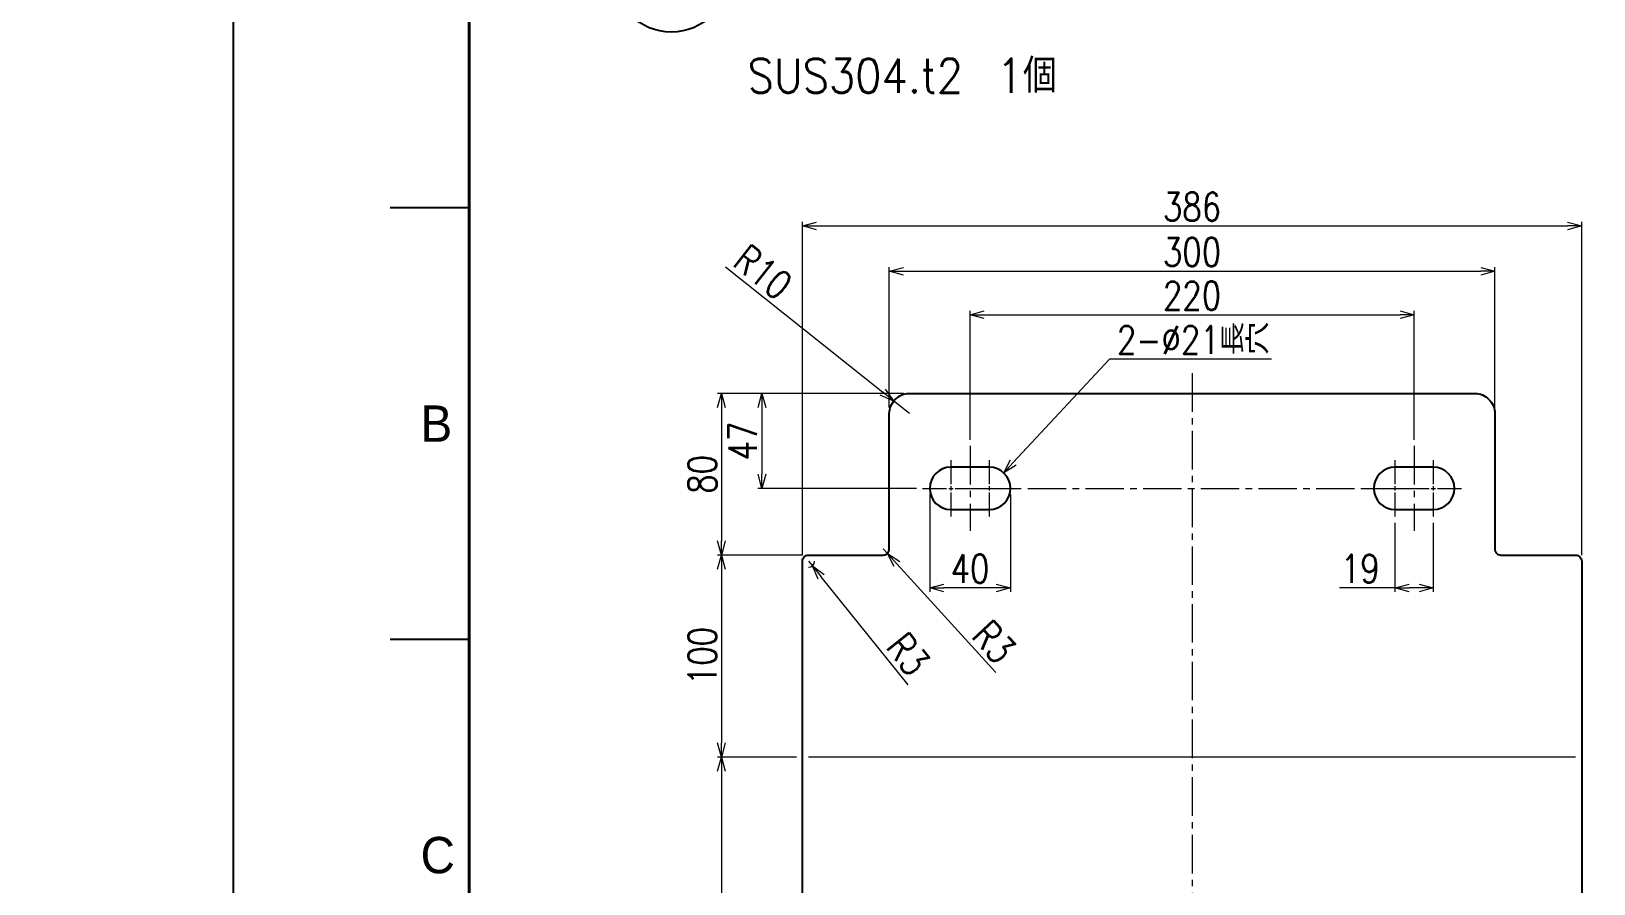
# Model space of a CAD drawing. Header units: millimetres. Extents: x 0 to 51411, y 0 to 16902.
# Drawn here: x 12502 to 13276, y 1786 to 2208 of the extents above; entities that cross this region are included whole.
import ezdxf
from ezdxf import colors
from ezdxf.entities.mleader import LeaderData, LeaderLine
from ezdxf.enums import TextEntityAlignment as Align
from ezdxf.math import Vec2, Vec3

# ---------------------------------------------------------------- set-up
doc = ezdxf.new("R2010")
doc.units = ezdxf.units.MM
doc.linetypes.add('CENTER2', pattern=[28.575, 19.05, -3.175, 3.175, -3.175])
for name, color, linetype, lineweight in [('01_外形線', 7, 'Continuous', 25), ('02_細線', 5, 'Continuous', 13), ('04_中心線', 1, 'CENTER2', 9), ('06_文字', 7, 'Continuous', 13), ('07_寸法線', 3, 'Continuous', 9), ('99_図枠', 7, 'Continuous', 40)]:
    doc.layers.add(name, color=color, linetype=linetype, lineweight=lineweight)
doc.styles.add('KSS_TXT', font='txt.shx', dxfattribs={"bigfont": 'extfont2.shx'})
doc.styles.get("Standard").update_dxf_attribs({"font": 'arial.ttf'})
doc.styles.add('寸法用', font='simplex.shx', dxfattribs={"width": 0.8, "bigfont": '@extfont2.shx'})
doc.styles.add('表題用', font='MS PGothic.ttf')
doc.dimstyles.new('機械製図用', dxfattribs={"dimtxt": 3.5, "dimasz": 3.5, "dimexe": 2, "dimexo": 0, "dimgap": 1.2, "dimtad": 1, "dimdsep": 46, "dimtxsty": '寸法用', "dimblk": 'OPEN30', "dimcen": 0, "dimclrd": 256, "dimclre": 256, "dimclrt": 7, "dimazin": 2, "dimtm": 1e-09, "dimtfac": 0.75, "dimtmove": 0, "dimatfit": 3, "dimldrblk": 'OPEN30', "dimfxl": 1, "dimlwd": -1, "dimlwe": -1, "dimarcsym": 0})
doc.dimstyles.new('機械製図用$3', dxfattribs={"dimtxt": 3.5, "dimasz": 3.5, "dimexe": 2, "dimexo": 0, "dimgap": 1.2, "dimtad": 1, "dimtih": 1, "dimtoh": 1, "dimdsep": 46, "dimtxsty": '寸法用', "dimblk": 'OPEN30', "dimcen": 0, "dimsd1": 1, "dimclrd": 256, "dimclre": 256, "dimclrt": 7, "dimazin": 2, "dimtm": 1e-09, "dimtfac": 0.75, "dimtofl": 0, "dimtmove": 0, "dimatfit": 3, "dimldrblk": 'OPEN30', "dimfxl": 1, "dimlwd": -1, "dimlwe": -1, "dimarcsym": 0})

# ---------------------------------------------------------------- blocks, each defined once
blk = doc.blocks.new('_Open30')
at = {"color": 0, "linetype": 'ByBlock', "lineweight": -2}
for p, q in [((-1, 0.27), (0, 0)), ((0, 0), (-1, -0.27)), ((0, 0), (-1, 0))]:
    blk.add_line(p, q, dxfattribs=at)
blk = doc.blocks.new('*D1036')
at = {"layer": '07_寸法線', "transparency": 16777216}
for p, q in [((12881.2, 2028.5), (12862.1, 2028.5)), ((12864.1, 2021.5), (12864.1, 1988.5)), ((12940.7, 1981.5), (12862.1, 1981.5))]:
    blk.add_line(p, q, dxfattribs=at)
at = {"layer": 'Defpoints', "color": 0, "transparency": 16777216}
for p in [(12884.2, 2028.5), (12864.1, 1981.5), (12943.7, 1981.5)]:
    blk.add_point(p, dxfattribs=at)
at = {"layer": '07_寸法線', "transparency": 16777216, "xscale": 7, "yscale": 7, "zscale": 7}
for p, rotation in [((12864.1, 2028.5), 90), ((12864.1, 1981.5), 270)]:
    blk.add_blockref('_Open30', p, dxfattribs=dict(at, rotation=rotation))
at = {"layer": '07_寸法線', "color": 7, "transparency": 16777216, "insert": (12854.6, 2005), "char_height": 14, "attachment_point": 5, "rotation": 90, "style": '寸法用'}
blk.add_mtext('47', dxfattribs=at)
blk = doc.blocks.new('*U1030')
at = {"layer": '04_中心線', "color": 0, "linetype": 'CENTER2', "transparency": 16777216}
for p, q in [((0, 2.1), (0, 14)), ((-14, 0), (-2.1, 0)), ((2.1, 0), (14, 0)), ((0, -14), (0, -2.1))]:
    blk.add_line(p, q, dxfattribs=at)
at = {"layer": '04_中心線', "color": 0, "linetype": 'Continuous', "transparency": 16777216}
for p, q in [((-1.05, 0), (1.05, 0)), ((0, -1.05), (0, 1.05))]:
    blk.add_line(p, q, dxfattribs=at)
blk = doc.blocks.new('*U1027')
at = {"layer": '04_中心線', "color": 0, "linetype": 'CENTER2', "transparency": 16777216}
for p, q in [((0, 2.1), (0, 14)), ((-14, 0), (-2.1, 0)), ((2.1, 0), (14, 0)), ((0, -14), (0, -2.1))]:
    blk.add_line(p, q, dxfattribs=at)
at = {"layer": '04_中心線', "color": 0, "linetype": 'Continuous', "transparency": 16777216}
for p, q in [((-1.05, 0), (1.05, 0)), ((0, -1.05), (0, 1.05))]:
    blk.add_line(p, q, dxfattribs=at)
blk = doc.blocks.new('*U1028')
at = {"layer": '04_中心線', "color": 0, "linetype": 'CENTER2', "transparency": 16777216}
for p, q in [((0, 2.1), (0, 14)), ((-14, 0), (-2.1, 0)), ((2.1, 0), (14, 0)), ((0, -14), (0, -2.1))]:
    blk.add_line(p, q, dxfattribs=at)
at = {"layer": '04_中心線', "color": 0, "linetype": 'Continuous', "transparency": 16777216}
for p, q in [((-1.05, 0), (1.05, 0)), ((0, -1.05), (0, 1.05))]:
    blk.add_line(p, q, dxfattribs=at)
blk = doc.blocks.new('*U1029')
at = {"layer": '04_中心線', "color": 0, "linetype": 'CENTER2', "transparency": 16777216}
for p, q in [((0, 2.1), (0, 14)), ((-14, 0), (-2.1, 0)), ((2.1, 0), (14, 0)), ((0, -14), (0, -2.1))]:
    blk.add_line(p, q, dxfattribs=at)
at = {"layer": '04_中心線', "color": 0, "linetype": 'Continuous', "transparency": 16777216}
for p, q in [((-1.05, 0), (1.05, 0)), ((0, -1.05), (0, 1.05))]:
    blk.add_line(p, q, dxfattribs=at)
blk = doc.blocks.new('*D1037')
at = {"layer": '07_寸法線', "transparency": 16777216}
for p, q in [((13177.7, 1964.5), (13177.7, 1930.24)), ((13196.7, 1964.5), (13196.7, 1930.24)), ((13177.7, 1932.24), (13150.23, 1932.24)), ((13189.7, 1932.24), (13184.7, 1932.24))]:
    blk.add_line(p, q, dxfattribs=at)
at = {"layer": 'Defpoints', "color": 0, "transparency": 16777216}
for p in [(13177.7, 1967.5), (13196.7, 1967.5), (13177.7, 1932.24)]:
    blk.add_point(p, dxfattribs=at)
at = {"layer": '07_寸法線', "transparency": 16777216, "xscale": 7, "yscale": 7, "zscale": 7, "rotation": 180}
blk.add_blockref('_Open30', (13177.7, 1932.24), dxfattribs=at)
at = {"layer": '07_寸法線', "transparency": 16777216, "xscale": 7, "yscale": 7, "zscale": 7}
blk.add_blockref('_Open30', (13196.7, 1932.24), dxfattribs=at)
at = {"layer": '07_寸法線', "color": 7, "transparency": 16777216, "insert": (13160.46, 1941.74), "char_height": 14, "attachment_point": 5, "style": '寸法用'}
blk.add_mtext('19', dxfattribs=at)
blk = doc.blocks.new('*D1038')
at = {"layer": '07_寸法線', "transparency": 16777216}
for p, q in [((12947.2, 1978.5), (12947.2, 1930.24)), ((12987.2, 1978.5), (12987.2, 1930.24)), ((12980.2, 1932.24), (12954.2, 1932.24))]:
    blk.add_line(p, q, dxfattribs=at)
at = {"layer": 'Defpoints', "color": 0, "transparency": 16777216}
for p in [(12947.2, 1981.5), (12987.2, 1981.5), (12947.2, 1932.24)]:
    blk.add_point(p, dxfattribs=at)
at = {"layer": '07_寸法線', "transparency": 16777216, "xscale": 7, "yscale": 7, "zscale": 7, "rotation": 180}
blk.add_blockref('_Open30', (12947.2, 1932.24), dxfattribs=at)
at = {"layer": '07_寸法線', "transparency": 16777216, "xscale": 7, "yscale": 7, "zscale": 7}
blk.add_blockref('_Open30', (12987.2, 1932.24), dxfattribs=at)
at = {"layer": '07_寸法線', "color": 7, "transparency": 16777216, "insert": (12967.2, 1941.74), "char_height": 14, "attachment_point": 5, "style": '寸法用'}
blk.add_mtext('40', dxfattribs=at)
blk = doc.blocks.new('*D1031')
at = {"layer": '07_寸法線', "transparency": 16777216}
for p, q in [((13036.32, 2045.54), (12988.62, 1994.31)), ((13116.58, 2045.54), (13036.32, 2045.54))]:
    blk.add_line(p, q, dxfattribs=at)
at = {"layer": 'Defpoints', "color": 0, "transparency": 16777216}
for p in [(12983.85, 1989.19), (12969.54, 1973.82)]:
    blk.add_point(p, dxfattribs=at)
at = {"layer": '07_寸法線', "transparency": 16777216, "xscale": 7, "yscale": 7, "zscale": 7, "rotation": 227.0440872357359}
blk.add_blockref('_Open30', (12983.85, 1989.19), dxfattribs=at)
at = {"layer": '07_寸法線', "color": 7, "transparency": 16777216, "insert": (13077.7, 2055.04), "char_height": 14, "attachment_point": 5, "style": '寸法用'}
blk.add_mtext('2-∅21長穴', dxfattribs=at)
blk = doc.blocks.new('*D1032')
at = {"layer": '07_寸法線', "transparency": 16777216}
for p, q in [((12934.2, 2028.5), (12842.02, 2028.5)), ((12844.02, 2021.5), (12844.02, 1955.5)), ((12859.2, 1948.5), (12842.02, 1948.5))]:
    blk.add_line(p, q, dxfattribs=at)
at = {"layer": 'Defpoints', "color": 0, "transparency": 16777216}
for p in [(12937.2, 2028.5), (12844.02, 1948.5), (12862.2, 1948.5)]:
    blk.add_point(p, dxfattribs=at)
at = {"layer": '07_寸法線', "transparency": 16777216, "xscale": 7, "yscale": 7, "zscale": 7}
for p, rotation in [((12844.02, 2028.5), 90), ((12844.02, 1948.5), 270)]:
    blk.add_blockref('_Open30', p, dxfattribs=dict(at, rotation=rotation))
at = {"layer": '07_寸法線', "color": 7, "transparency": 16777216, "insert": (12834.52, 1988.5), "char_height": 14, "attachment_point": 5, "rotation": 90, "style": '寸法用'}
blk.add_mtext('80', dxfattribs=at)
blk = doc.blocks.new('*D1033')
at = {"layer": '07_寸法線', "transparency": 16777216}
for p, q in [((12884.2, 1948.5), (12842.02, 1948.5)), ((12844.02, 1941.5), (12844.02, 1855.5)), ((12881.2, 1848.5), (12842.02, 1848.5))]:
    blk.add_line(p, q, dxfattribs=at)
at = {"layer": 'Defpoints', "color": 0, "transparency": 16777216}
for p in [(12887.2, 1948.5), (12844.02, 1848.5), (12884.2, 1848.5)]:
    blk.add_point(p, dxfattribs=at)
at = {"layer": '07_寸法線', "transparency": 16777216, "xscale": 7, "yscale": 7, "zscale": 7}
for p, rotation in [((12844.02, 1948.5), 90), ((12844.02, 1848.5), 270)]:
    blk.add_blockref('_Open30', p, dxfattribs=dict(at, rotation=rotation))
at = {"layer": '07_寸法線', "color": 7, "transparency": 16777216, "insert": (12834.52, 1898.5), "char_height": 14, "attachment_point": 5, "rotation": 90, "style": '寸法用'}
blk.add_mtext('100', dxfattribs=at)
blk = doc.blocks.new('*D1035')
at = {"layer": '07_寸法線', "transparency": 16777216}
for p, q in [((12881.2, 1848.5), (12842.02, 1848.5)), ((12844.02, 1841.5), (12844.02, 1650.44)), ((12884.2, 1643.44), (12842.02, 1643.44))]:
    blk.add_line(p, q, dxfattribs=at)
at = {"layer": 'Defpoints', "color": 0, "transparency": 16777216}
for p in [(12884.2, 1848.5), (12844.02, 1643.44), (12887.2, 1643.44)]:
    blk.add_point(p, dxfattribs=at)
at = {"layer": '07_寸法線', "transparency": 16777216, "xscale": 7, "yscale": 7, "zscale": 7}
for p, rotation in [((12844.02, 1848.5), 90), ((12844.02, 1643.44), 270)]:
    blk.add_blockref('_Open30', p, dxfattribs=dict(at, rotation=rotation))
at = {"layer": '07_寸法線', "color": 7, "transparency": 16777216, "insert": (12830.85, 1745.97), "char_height": 14, "attachment_point": 5, "rotation": 90, "style": '寸法用'}
blk.add_mtext('(205.06)', dxfattribs=at)
blk = doc.blocks.new('AM_BALLOON1')
at = {"transparency": 16777216}
blk.add_circle((0, 0), 5, dxfattribs=at)
blk.add_attdef('B_NUMBER', text='', height=3, dxfattribs=at).set_placement((0, 0), align=Align.MIDDLE_CENTER)
blk = doc.blocks.new('_OPEN')
at = {"color": 0, "linetype": 'ByBlock'}
for p, q in [((-1, 0.17), (0, 0)), ((0, 0), (-1, -0.17)), ((0, 0), (-1, 0))]:
    blk.add_line(p, q, dxfattribs=at)
blk = doc.blocks.new('*D1076')
at = {"layer": '07_寸法線', "transparency": 16777216}
for p, q in [((12967.2, 2005.5), (12967.2, 2069.46)), ((12974.2, 2067.46), (13180.2, 2067.46)), ((13187.2, 2005.5), (13187.2, 2069.46))]:
    blk.add_line(p, q, dxfattribs=at)
at = {"layer": 'Defpoints', "color": 0, "transparency": 16777216}
for p in [(13187.2, 2067.46), (12967.2, 2002.5), (13187.2, 2002.5)]:
    blk.add_point(p, dxfattribs=at)
at = {"layer": '07_寸法線', "transparency": 16777216, "xscale": 7, "yscale": 7, "zscale": 7, "rotation": 180}
blk.add_blockref('_Open30', (12967.2, 2067.46), dxfattribs=at)
at = {"layer": '07_寸法線', "transparency": 16777216, "xscale": 7, "yscale": 7, "zscale": 7}
blk.add_blockref('_Open30', (13187.2, 2067.46), dxfattribs=at)
at = {"layer": '07_寸法線', "color": 7, "transparency": 16777216, "insert": (13077.2, 2076.96), "char_height": 14, "attachment_point": 5, "style": '寸法用'}
blk.add_mtext('220', dxfattribs=at)
blk = doc.blocks.new('*D1077')
at = {"layer": '07_寸法線', "transparency": 16777216}
for p, q in [((12927.2, 2021.5), (12927.2, 2091)), ((13227.2, 2021.5), (13227.2, 2091)), ((12934.2, 2089), (13220.2, 2089))]:
    blk.add_line(p, q, dxfattribs=at)
at = {"layer": 'Defpoints', "color": 0, "transparency": 16777216}
for p in [(13227.2, 2089), (12927.2, 2018.5), (13227.2, 2018.5)]:
    blk.add_point(p, dxfattribs=at)
at = {"layer": '07_寸法線', "transparency": 16777216, "xscale": 7, "yscale": 7, "zscale": 7, "rotation": 180}
blk.add_blockref('_Open30', (12927.2, 2089), dxfattribs=at)
at = {"layer": '07_寸法線', "transparency": 16777216, "xscale": 7, "yscale": 7, "zscale": 7}
blk.add_blockref('_Open30', (13227.2, 2089), dxfattribs=at)
at = {"layer": '07_寸法線', "color": 7, "transparency": 16777216, "insert": (13077.2, 2098.5), "char_height": 14, "attachment_point": 5, "style": '寸法用'}
blk.add_mtext('300', dxfattribs=at)
blk = doc.blocks.new('*D1078')
at = {"layer": '07_寸法線', "transparency": 16777216}
for p, q in [((12884.2, 1948.5), (12884.2, 2113.41)), ((13270.2, 1948.5), (13270.2, 2113.41)), ((12891.2, 2111.41), (13263.2, 2111.41))]:
    blk.add_line(p, q, dxfattribs=at)
at = {"layer": 'Defpoints', "color": 0, "transparency": 16777216}
for p in [(13270.2, 2111.41), (12884.2, 1945.5), (13270.2, 1945.5)]:
    blk.add_point(p, dxfattribs=at)
at = {"layer": '07_寸法線', "transparency": 16777216, "xscale": 7, "yscale": 7, "zscale": 7, "rotation": 180}
blk.add_blockref('_Open30', (12884.2, 2111.41), dxfattribs=at)
at = {"layer": '07_寸法線', "transparency": 16777216, "xscale": 7, "yscale": 7, "zscale": 7}
blk.add_blockref('_Open30', (13270.2, 2111.41), dxfattribs=at)
at = {"layer": '07_寸法線', "color": 7, "transparency": 16777216, "insert": (13077.2, 2120.91), "char_height": 14, "attachment_point": 5, "style": '寸法用'}
blk.add_mtext('386', dxfattribs=at)
blk = doc.blocks.new('*D1079')
at = {"layer": '07_寸法線', "transparency": 16777216}
for p, q in [((12846.05, 2091.21), (12923.91, 2029.11)), ((12937.2, 2018.5), (12929.38, 2024.74))]:
    blk.add_line(p, q, dxfattribs=at)
blk.add_arc((12937.2, 2018.5), 10, 90, 152.88041, dxfattribs=at)
at = {"layer": 'Defpoints', "color": 0, "transparency": 16777216}
for p in [(12929.38, 2024.74), (12937.2, 2018.5)]:
    blk.add_point(p, dxfattribs=at)
at = {"layer": '07_寸法線', "transparency": 16777216, "xscale": 7, "yscale": 7, "zscale": 7, "rotation": 321.421259094436}
blk.add_blockref('_Open30', (12929.38, 2024.74), dxfattribs=at)
at = {"layer": '07_寸法線', "color": 7, "transparency": 16777216, "insert": (12864.56, 2088.6), "char_height": 14, "attachment_point": 5, "rotation": 321.42126, "style": '寸法用'}
blk.add_mtext('R10', dxfattribs=at)
blk = doc.blocks.new('*D1083')
at = {"layer": '07_寸法線', "transparency": 16777216}
for p, q in [((12924.2, 1951.5), (12926.22, 1949.29)), ((12979.95, 1890.31), (12930.93, 1944.11))]:
    blk.add_line(p, q, dxfattribs=at)
blk.add_arc((12924.2, 1951.5), 3, 270, 350.53272, dxfattribs=at)
at = {"layer": 'Defpoints', "color": 0, "transparency": 16777216}
for p in [(12924.2, 1951.5), (12926.22, 1949.29)]:
    blk.add_point(p, dxfattribs=at)
at = {"layer": '07_寸法線', "transparency": 16777216, "xscale": 7, "yscale": 7, "zscale": 7, "rotation": 132.33553097143}
blk.add_blockref('_Open30', (12926.22, 1949.29), dxfattribs=at)
at = {"layer": '07_寸法線', "color": 7, "transparency": 16777216, "insert": (12979, 1905.45), "char_height": 14, "attachment_point": 5, "rotation": 312.33553, "style": '寸法用'}
blk.add_mtext('R3', dxfattribs=at)
blk = doc.blocks.new('*D1084')
at = {"layer": '07_寸法線', "transparency": 16777216}
for p, q in [((12887.2, 1945.5), (12889.08, 1943.17)), ((12936.51, 1884.22), (12893.47, 1937.71))]:
    blk.add_line(p, q, dxfattribs=at)
blk.add_arc((12887.2, 1945.5), 3, 270.62415, 0, dxfattribs=at)
at = {"layer": 'Defpoints', "color": 0, "transparency": 16777216}
for p in [(12887.2, 1945.5), (12889.08, 1943.17)]:
    blk.add_point(p, dxfattribs=at)
at = {"layer": '07_寸法線', "transparency": 16777216, "xscale": 7, "yscale": 7, "zscale": 7, "rotation": 128.821336887588}
blk.add_blockref('_Open30', (12889.08, 1943.17), dxfattribs=at)
at = {"layer": '07_寸法線', "color": 7, "transparency": 16777216, "insert": (12936.49, 1899.4), "char_height": 14, "attachment_point": 5, "rotation": 308.82134, "style": '寸法用'}
blk.add_mtext('R3', dxfattribs=at)

msp = doc.modelspace()

# ---------------------------------------------------------------- linework, layer by layer
at = {"layer": '01_外形線'}
msp.add_lwpolyline([(12884.197, 1645.565), (12884.197, 1945.505, -0.4142136), (12887.197, 1948.505), (12924.197, 1948.505, 0.4142136), (12927.197, 1951.505), (12927.197, 2018.505, -0.4142136), (12937.197, 2028.505), (13217.197, 2028.505, -0.4142136), (13227.197, 2018.505), (13227.197, 1951.505, 0.4142136), (13230.197, 1948.505), (13267.197, 1948.505, -0.4142136), (13270.197, 1945.505), (13270.197, 1645.565)], format="xyb", dxfattribs=at)
for points in [[(12976.697, 1992.005), (12957.697, 1992.005, 1), (12957.697, 1971.005), (12976.697, 1971.005, 1)], [(13196.697, 1992.005), (13177.697, 1992.005, 1), (13177.697, 1971.005), (13196.697, 1971.005, 1)]]:
    msp.add_lwpolyline(points, format="xyb", close=True, dxfattribs=at)
at = {"layer": '02_細線'}
msp.add_line((13267.197, 1848.505), (12887.197, 1848.505), dxfattribs=at)
at = {"layer": '04_中心線'}
for p, q in [((13077.197, 2038.505), (13077.197, 1633.445)), ((12967.197, 2002.505), (12967.197, 1960.505)), ((13187.197, 2002.505), (13187.197, 1960.505)), ((12967.197, 1981.505), (13187.197, 1981.505))]:
    msp.add_line(p, q, dxfattribs=at)
at = {"layer": '99_図枠', "lineweight": 25}
for p, q in [((12718.98, 2120.372), (12679.98, 2120.372)), ((12718.98, 1906.755), (12679.98, 1906.755))]:
    msp.add_line(p, q, dxfattribs=at)
at = {"layer": '99_図枠'}
msp.add_lwpolyline([(12718.98, 664.051), (14979.78, 664.051), (14979.78, 2294.989), (12718.98, 2294.989)], close=True, dxfattribs=at)
at = {"layer": 'Defpoints'}
msp.add_lwpolyline([(12602.1, 625.051), (15018.78, 625.051), (15018.78, 2333.989), (12602.1, 2333.989)], close=True, dxfattribs=at)

# ---------------------------------------------------------------- block references
at = {"layer": '04_中心線', "linetype": 'CENTER2', "rotation": 270}
for name, p in [('*U1029', (12957.697, 1981.505)), ('*U1028', (12976.697, 1981.505)), ('*U1027', (13177.697, 1981.505)), ('*U1030', (13196.697, 1981.505))]:
    msp.add_blockref(name, p, dxfattribs=at)

# ---------------------------------------------------------------- texts
at = {"layer": '06_文字', "color": 3, "style": 'KSS_TXT', "width": 0.9}
msp.add_text('SUS304.t2\u30001個', height=16.875, dxfattribs=at).set_placement((12856.954, 2177.36))
at = {"layer": '99_図枠', "lineweight": 13, "style": '表題用'}
for s, p in [('B', (12694.98, 2013.563)), ('C', (12694.98, 1799.946))]:
    msp.add_text(s, height=18, dxfattribs=at).set_placement(p, align=Align.MIDDLE_LEFT)

# ---------------------------------------------------------------- dimensions: what is measured, and where the dimension line sits
at = {"layer": '07_寸法線'}
for base, p1, p2, angle, picture, middle in [((13270.197, 2111.406), (12884.197, 1945.505), (13270.197, 1945.505), 180, '*D1078', (13077.197, 2120.906)), ((13227.197, 2089.001), (12927.197, 2018.505), (13227.197, 2018.505), 180, '*D1077', (13077.197, 2098.501)), ((13187.197, 2067.456), (12967.197, 2002.505), (13187.197, 2002.505), 180, '*D1076', (13077.197, 2076.956)), ((12864.104, 1981.505), (12884.197, 2028.505), (12943.697, 1981.505), 270, '*D1036', (12854.604, 2005.005)), ((12844.016, 1848.505), (12887.197, 1948.505), (12884.197, 1848.505), 90, '*D1033', (12834.516, 1898.505))]:
    dim = msp.add_linear_dim(base=base, p1=p1, p2=p2, angle=angle, dimstyle='機械製図用', override={"dimtxt": 14, "dimasz": 7, "dimexo": 3, "dimgap": 2.5}, dxfattribs=at)
    dim.commit()
    dim.dimension.update_dxf_attribs({"geometry": picture, "text_midpoint": middle})
for center, mpoint, picture, middle in [((12937.197, 2018.505), (12929.38, 2024.741), '*D1079', (12858.634, 2081.173)), ((12924.197, 1951.505), (12926.217, 1949.287), '*D1083', (12971.982, 1899.055)), ((12887.197, 1945.505), (12889.078, 1943.167), '*D1084', (12929.088, 1893.443))]:
    dim = msp.add_radius_dim(center=center, mpoint=mpoint, dimstyle='機械製図用', override={"dimtxt": 14, "dimasz": 7, "dimgap": 2.5}, dxfattribs=at)
    dim.commit()
    dim.dimension.update_dxf_attribs({"geometry": picture, "text_midpoint": middle, "dimtype": 164})
dim = msp.add_diameter_dim_2p(p1=(12969.542, 1973.82), p2=(12983.852, 1989.189), text='2-<>長穴', dimstyle='機械製図用$3', override={"dimtxt": 14, "dimasz": 7, "dimgap": 2.5}, dxfattribs=at)
dim.commit()
dim.dimension.update_dxf_attribs({"geometry": '*D1031', "text_midpoint": (13077.696, 2045.537), "dimtype": 163})
dim = msp.add_linear_dim(base=(12844.016, 1948.505), p1=(12937.197, 2028.505), p2=(12862.197, 1948.505), angle=90, dimstyle='機械製図用', override={"dimtxt": 14, "dimasz": 7, "dimexo": 3, "dimgap": 2.5}, dxfattribs=at)
dim.commit()
dim.dimension.update_dxf_attribs({"geometry": '*D1032', "text_midpoint": (12844.016, 1988.505), "dimtype": 160})
for base, p1, p2, picture, middle in [((12947.197, 1932.239), (12987.197, 1981.505), (12947.197, 1981.505), '*D1038', (12967.197, 1941.739)), ((13177.697, 1932.239), (13196.697, 1967.505), (13177.697, 1967.505), '*D1037', (13160.464, 1941.739))]:
    dim = msp.add_linear_dim(base=base, p1=p1, p2=p2, dimstyle='機械製図用', override={"dimtxt": 14, "dimasz": 7, "dimexo": 3, "dimgap": 2.5}, dxfattribs=at)
    dim.commit()
    dim.dimension.update_dxf_attribs({"geometry": picture, "text_midpoint": middle})
dim = msp.add_linear_dim(base=(12844.016, 1643.445), p1=(12884.197, 1848.505), p2=(12887.197, 1643.445), angle=90, text='(<>)', dimstyle='機械製図用', override={"dimtxt": 14, "dimasz": 7, "dimexo": 3, "dimgap": 2.5}, dxfattribs=at)
dim.commit()
dim.dimension.update_dxf_attribs({"geometry": '*D1035', "text_midpoint": (12830.849, 1745.975)})

# ---------------------------------------------------------------- leaders
ml = msp.add_multileader_block('Standard', dxfattribs=at)
ml.set_content('AM_BALLOON1', color=256, scale=9.9993939)
ml.set_attribute('B_NUMBER', '14', width=0)
ml.set_leader_properties(color=256, linetype='ByLayer', lineweight=-1)
ml.set_arrow_properties(name='OPEN')
ml.build(insert=Vec2(0, 0))
ml.multileader.update_dxf_attribs({"leader_type": 0, "has_dogleg": 0, "text_right_attachment_type": 6, "dogleg_length": 0, "arrow_head_size": 5, "scale": 2, "block_connection_type": 1})
ctx = ml.context
ctx.base_point, ctx.scale, ctx.char_height, ctx.arrow_head_size, ctx.landing_gap_size, ctx.plane_origin = Vec3(15649.352, 3268.539), 2, 10, 5, 5, Vec3(15649.352, 3268.539)
ctx.right_attachment, ctx.attachment_type = 6, 1
notes = []
notes.append((ctx, [(0, (0, 0, 0), (0, 0), (1, 0), 1, [])]))
ctx.block.insert = Vec3(15649.352, 3268.539)
ml = msp.add_multileader_block('Standard', dxfattribs=at)
ml.set_content('AM_BALLOON1', color=256, scale=9.9993939)
ml.set_attribute('B_NUMBER', '15', width=0)
ml.set_leader_properties(color=256, linetype='ByLayer', lineweight=-1)
ml.set_arrow_properties(name='OPEN')
ml.build(insert=Vec2(0, 0))
ml.multileader.update_dxf_attribs({"leader_type": 0, "has_dogleg": 0, "text_right_attachment_type": 6, "dogleg_length": 0, "arrow_head_size": 5, "scale": 2, "block_connection_type": 1})
ctx = ml.context
ctx.base_point, ctx.scale, ctx.char_height, ctx.arrow_head_size, ctx.landing_gap_size, ctx.plane_origin = Vec3(17579.344, 3268.539), 2, 10, 5, 5, Vec3(17579.344, 3268.539)
ctx.right_attachment, ctx.attachment_type = 6, 1
notes.append((ctx, [(0, (0, 0, 0), (0, 0), (1, 0), 1, [])]))
ctx.block.insert = Vec3(17579.344, 3268.539)
ml = msp.add_multileader_block('Standard', dxfattribs=at)
ml.set_content('AM_BALLOON1', color=256, scale=7.0870705)
ml.set_attribute('B_NUMBER', '28', width=0)
ml.set_leader_properties(color=256, linetype='ByLayer', lineweight=-1)
ml.set_arrow_properties(name='OPEN')
ml.build(insert=Vec2(0, 0))
ml.multileader.update_dxf_attribs({"leader_type": 0, "has_dogleg": 0, "text_right_attachment_type": 6, "dogleg_length": 0, "arrow_head_size": 3.544, "scale": 2.5, "block_connection_type": 1})
ctx = ml.context
ctx.base_point, ctx.scale, ctx.char_height, ctx.arrow_head_size, ctx.landing_gap_size, ctx.plane_origin = Vec3(32779.868, 3275.518), 2.5, 7.087, 3.544, 3.544, Vec3(32779.868, 3275.518)
ctx.right_attachment, ctx.attachment_type = 6, 1
notes.append((ctx, [(0, (0, 0, 0), (0, 0), (1, 0), 1, [])]))
ctx.block.insert = Vec3(32779.868, 3275.518)
ml = msp.add_multileader_block('Standard', dxfattribs=at)
ml.set_content('AM_BALLOON1', color=256, scale=7.0870705)
ml.set_attribute('B_NUMBER', '29', width=0)
ml.set_leader_properties(color=256, linetype='ByLayer', lineweight=-1)
ml.set_arrow_properties(name='OPEN')
ml.build(insert=Vec2(0, 0))
ml.multileader.update_dxf_attribs({"leader_type": 0, "has_dogleg": 0, "text_right_attachment_type": 6, "dogleg_length": 0, "arrow_head_size": 3.544, "scale": 2.5, "block_connection_type": 1})
ctx = ml.context
ctx.base_point, ctx.scale, ctx.char_height, ctx.arrow_head_size, ctx.landing_gap_size, ctx.plane_origin = Vec3(34667.768, 3275.518), 2.5, 7.087, 3.544, 3.544, Vec3(34667.768, 3275.518)
ctx.right_attachment, ctx.attachment_type = 6, 1
notes.append((ctx, [(0, (0, 0, 0), (0, 0), (1, 0), 1, [])]))
ctx.block.insert = Vec3(34667.768, 3275.518)
ml = msp.add_multileader_block('Standard', dxfattribs=at)
ml.set_content('AM_BALLOON1', color=256, scale=7.0870705)
ml.set_attribute('B_NUMBER', '27', width=0)
ml.set_leader_properties(color=256, linetype='ByLayer', lineweight=-1)
ml.set_arrow_properties(name='OPEN')
ml.build(insert=Vec2(0, 0))
ml.multileader.update_dxf_attribs({"leader_type": 0, "has_dogleg": 0, "text_right_attachment_type": 6, "dogleg_length": 0, "arrow_head_size": 3.544, "scale": 2.5, "block_connection_type": 1})
ctx = ml.context
ctx.base_point, ctx.scale, ctx.char_height, ctx.arrow_head_size, ctx.landing_gap_size, ctx.plane_origin = Vec3(30037.828, 2881.684), 2.5, 7.087, 3.544, 3.544, Vec3(30037.828, 2881.684)
ctx.right_attachment, ctx.attachment_type = 6, 1
notes.append((ctx, [(0, (0, 0, 0), (0, 0), (1, 0), 1, [])]))
ctx.block.insert = Vec3(30037.828, 2881.684)
ml = msp.add_multileader_block('Standard', dxfattribs=at)
ml.set_content('AM_BALLOON1', color=256, scale=7.0870705)
ml.set_attribute('B_NUMBER', '16', width=0)
ml.set_leader_properties(color=256, linetype='ByLayer', lineweight=-1)
ml.set_arrow_properties(name='OPEN')
ml.build(insert=Vec2(0, 0))
ml.multileader.update_dxf_attribs({"leader_type": 0, "has_dogleg": 0, "text_right_attachment_type": 6, "dogleg_length": 0, "arrow_head_size": 3.544, "scale": 2.5, "block_connection_type": 1})
ctx = ml.context
ctx.base_point, ctx.scale, ctx.char_height, ctx.arrow_head_size, ctx.landing_gap_size, ctx.plane_origin = Vec3(19821.386, 2879.797), 2.5, 7.087, 3.544, 3.544, Vec3(19821.386, 2879.797)
ctx.right_attachment, ctx.attachment_type = 6, 1
notes.append((ctx, [(0, (0, 0, 0), (0, 0), (1, 0), 1, [])]))
ctx.block.insert = Vec3(19821.386, 2879.797)
ml = msp.add_multileader_block('Standard', dxfattribs=at)
ml.set_content('AM_BALLOON1', color=256, scale=7.0870705)
ml.set_attribute('B_NUMBER', '17', width=0)
ml.set_leader_properties(color=256, linetype='ByLayer', lineweight=-1)
ml.set_arrow_properties(name='OPEN')
ml.build(insert=Vec2(0, 0))
ml.multileader.update_dxf_attribs({"leader_type": 0, "has_dogleg": 0, "text_right_attachment_type": 6, "dogleg_length": 0, "arrow_head_size": 3.544, "scale": 2.5, "block_connection_type": 1})
ctx = ml.context
ctx.base_point, ctx.scale, ctx.char_height, ctx.arrow_head_size, ctx.landing_gap_size, ctx.plane_origin = Vec3(21417.839, 2879.797), 2.5, 7.087, 3.544, 3.544, Vec3(21417.839, 2879.797)
ctx.right_attachment, ctx.attachment_type = 6, 1
notes.append((ctx, [(0, (0, 0, 0), (0, 0), (1, 0), 1, [])]))
ctx.block.insert = Vec3(21417.839, 2879.797)
ml = msp.add_multileader_block('Standard', dxfattribs=at)
ml.set_content('AM_BALLOON1', color=256, scale=7.0870705)
ml.set_attribute('B_NUMBER', '26', width=0)
ml.set_leader_properties(color=256, linetype='ByLayer', lineweight=-1)
ml.set_arrow_properties(name='OPEN')
ml.build(insert=Vec2(0, 0))
ml.multileader.update_dxf_attribs({"leader_type": 0, "has_dogleg": 0, "text_right_attachment_type": 6, "dogleg_length": 0, "arrow_head_size": 3.544, "scale": 2.5, "block_connection_type": 1})
ctx = ml.context
ctx.base_point, ctx.scale, ctx.char_height, ctx.arrow_head_size, ctx.landing_gap_size, ctx.plane_origin = Vec3(28646.004, 2598.075), 2.5, 7.087, 3.544, 3.544, Vec3(28646.004, 2598.075)
ctx.right_attachment, ctx.attachment_type = 6, 1
notes.append((ctx, [(0, (0, 0, 0), (0, 0), (1, 0), 1, [])]))
ctx.block.insert = Vec3(28646.004, 2598.075)
ml = msp.add_multileader_block('Standard', dxfattribs=at)
ml.set_content('AM_BALLOON1', color=256, scale=5.6246591)
ml.set_attribute('B_NUMBER', '15A', width=0)
ml.set_leader_properties(color=256, linetype='ByLayer', lineweight=-1)
ml.set_arrow_properties(name='OPEN')
ml.build(insert=Vec2(0, 0))
ml.multileader.update_dxf_attribs({"leader_type": 0, "has_dogleg": 0, "text_right_attachment_type": 6, "dogleg_length": 0, "arrow_head_size": 2.812, "scale": 2.5, "block_connection_type": 1})
ctx = ml.context
ctx.base_point, ctx.scale, ctx.char_height, ctx.arrow_head_size, ctx.landing_gap_size, ctx.plane_origin = Vec3(12819.208, 2235.508), 2.5, 5.625, 2.812, 2.812, Vec3(12819.208, 2235.508)
ctx.right_attachment, ctx.attachment_type = 6, 1
notes.append((ctx, [(0, (0, 0, 0), (0, 0), (1, 0), 1, [])]))
ctx.block.insert = Vec3(12819.208, 2235.508)
ml = msp.add_multileader_block('Standard', dxfattribs=at)
ml.set_content('AM_BALLOON1', color=256, scale=5.6246591)
ml.set_attribute('B_NUMBER', '20', width=0)
ml.set_leader_properties(color=256, linetype='ByLayer', lineweight=-1)
ml.set_arrow_properties(name='OPEN')
ml.build(insert=Vec2(0, 0))
ml.multileader.update_dxf_attribs({"leader_type": 0, "has_dogleg": 0, "text_right_attachment_type": 6, "dogleg_length": 0, "arrow_head_size": 2.812, "scale": 2.5, "block_connection_type": 1})
ctx = ml.context
ctx.base_point, ctx.scale, ctx.char_height, ctx.arrow_head_size, ctx.landing_gap_size, ctx.plane_origin = Vec3(25957.692, 2209.708), 2.5, 5.625, 2.812, 2.812, Vec3(25957.692, 2209.708)
ctx.right_attachment, ctx.attachment_type = 6, 1
notes.append((ctx, [(0, (0, 0, 0), (0, 0), (1, 0), 1, [])]))
ctx.block.insert = Vec3(25957.692, 2209.708)
ml = msp.add_multileader_block('Standard', dxfattribs=at)
ml.set_content('AM_BALLOON1', color=256, scale=5.6246591)
ml.set_attribute('B_NUMBER', '23', width=0)
ml.set_leader_properties(color=256, linetype='ByLayer', lineweight=-1)
ml.set_arrow_properties(name='OPEN')
ml.build(insert=Vec2(0, 0))
ml.multileader.update_dxf_attribs({"leader_type": 0, "has_dogleg": 0, "text_right_attachment_type": 6, "dogleg_length": 0, "arrow_head_size": 2.812, "scale": 2.5, "block_connection_type": 1})
ctx = ml.context
ctx.base_point, ctx.scale, ctx.char_height, ctx.arrow_head_size, ctx.landing_gap_size, ctx.plane_origin = Vec3(27229.911, 2209.708), 2.5, 5.625, 2.812, 2.812, Vec3(27229.911, 2209.708)
ctx.right_attachment, ctx.attachment_type = 6, 1
notes.append((ctx, [(0, (0, 0, 0), (0, 0), (1, 0), 1, [])]))
ctx.block.insert = Vec3(27229.911, 2209.708)
ml = msp.add_multileader_block('Standard', dxfattribs=at)
ml.set_content('AM_BALLOON1', color=256, scale=5.6246591)
ml.set_attribute('B_NUMBER', '19', width=0)
ml.set_leader_properties(color=256, linetype='ByLayer', lineweight=-1)
ml.set_arrow_properties(name='OPEN')
ml.build(insert=Vec2(0, 0))
ml.multileader.update_dxf_attribs({"leader_type": 0, "has_dogleg": 0, "text_right_attachment_type": 6, "dogleg_length": 0, "arrow_head_size": 2.812, "scale": 2.5, "block_connection_type": 1})
ctx = ml.context
ctx.base_point, ctx.scale, ctx.char_height, ctx.arrow_head_size, ctx.landing_gap_size, ctx.plane_origin = Vec3(23368.24, 2177.394), 2.5, 5.625, 2.812, 2.812, Vec3(23368.24, 2177.394)
ctx.right_attachment, ctx.attachment_type = 6, 1
notes.append((ctx, [(0, (0, 0, 0), (0, 0), (1, 0), 1, [])]))
ctx.block.insert = Vec3(23368.24, 2177.394)
ml = msp.add_multileader_block('Standard', dxfattribs=at)
ml.set_content('AM_BALLOON1', color=256, scale=5.6246591)
ml.set_attribute('B_NUMBER', '15B', width=0)
ml.set_leader_properties(color=256, linetype='ByLayer', lineweight=-1)
ml.set_arrow_properties(name='OPEN')
ml.build(insert=Vec2(0, 0))
ml.multileader.update_dxf_attribs({"leader_type": 0, "has_dogleg": 0, "text_right_attachment_type": 6, "dogleg_length": 0, "arrow_head_size": 2.812, "scale": 2.5, "block_connection_type": 1})
ctx = ml.context
ctx.base_point, ctx.scale, ctx.char_height, ctx.arrow_head_size, ctx.landing_gap_size, ctx.plane_origin = Vec3(13717.021, 2114.346), 2.5, 5.625, 2.812, 2.812, Vec3(13717.021, 2114.346)
ctx.right_attachment, ctx.attachment_type = 6, 1
notes.append((ctx, [(0, (0, 0, 0), (0, 0), (1, 0), 1, [])]))
ctx.block.insert = Vec3(13717.021, 2114.346)
ml = msp.add_multileader_block('Standard', dxfattribs=at)
ml.set_content('AM_BALLOON1', color=256, scale=4.999697)
ml.set_attribute('B_NUMBER', '30', width=0)
ml.set_leader_properties(color=256, linetype='ByLayer', lineweight=-1)
ml.set_arrow_properties(name='OPEN')
ml.build(insert=Vec2(0, 0))
ml.multileader.update_dxf_attribs({"leader_type": 0, "has_dogleg": 0, "text_right_attachment_type": 6, "dogleg_length": 0, "arrow_head_size": 2.5, "scale": 2.5, "block_connection_type": 1})
ctx = ml.context
ctx.base_point, ctx.scale, ctx.char_height, ctx.arrow_head_size, ctx.landing_gap_size, ctx.plane_origin = Vec3(36368.352, 1874.031), 2.5, 5, 2.5, 2.5, Vec3(36368.352, 1874.031)
ctx.right_attachment, ctx.attachment_type = 6, 1
notes.append((ctx, [(0, (0, 0, 0), (0, 0), (1, 0), 1, [])]))
ctx.block.insert = Vec3(36368.352, 1874.031)
ml = msp.add_multileader_block('Standard', dxfattribs=at)
ml.set_content('AM_BALLOON1', color=256, scale=4.999697)
ml.set_attribute('B_NUMBER', '31', width=0)
ml.set_leader_properties(color=256, linetype='ByLayer', lineweight=-1)
ml.set_arrow_properties(name='OPEN')
ml.build(insert=Vec2(0, 0))
ml.multileader.update_dxf_attribs({"leader_type": 0, "has_dogleg": 0, "text_right_attachment_type": 6, "dogleg_length": 0, "arrow_head_size": 2.5, "scale": 2.5, "block_connection_type": 1})
ctx = ml.context
ctx.base_point, ctx.scale, ctx.char_height, ctx.arrow_head_size, ctx.landing_gap_size, ctx.plane_origin = Vec3(37494.708, 1874.031), 2.5, 5, 2.5, 2.5, Vec3(37494.708, 1874.031)
ctx.right_attachment, ctx.attachment_type = 6, 1
notes.append((ctx, [(0, (0, 0, 0), (0, 0), (1, 0), 1, [])]))
ctx.block.insert = Vec3(37494.708, 1874.031)
for ctx, leaders in notes:
    for number, flags, end, landing, length, lines in leaders:
        leader = LeaderData()
        leader.index, (leader.has_last_leader_line, leader.has_dogleg_vector, leader.attachment_direction) = number, flags
        leader.last_leader_point, leader.dogleg_vector, leader.dogleg_length = Vec3(end), Vec3(landing), length
        for number, points, colour, breaks in lines:
            line = LeaderLine()
            line.index, line.vertices, line.color, line.breaks = number, Vec3.list(points), colors.encode_raw_color(colour), breaks
            leader.lines.append(line)
        ctx.leaders.append(leader)

doc.saveas('drawing.dxf')
